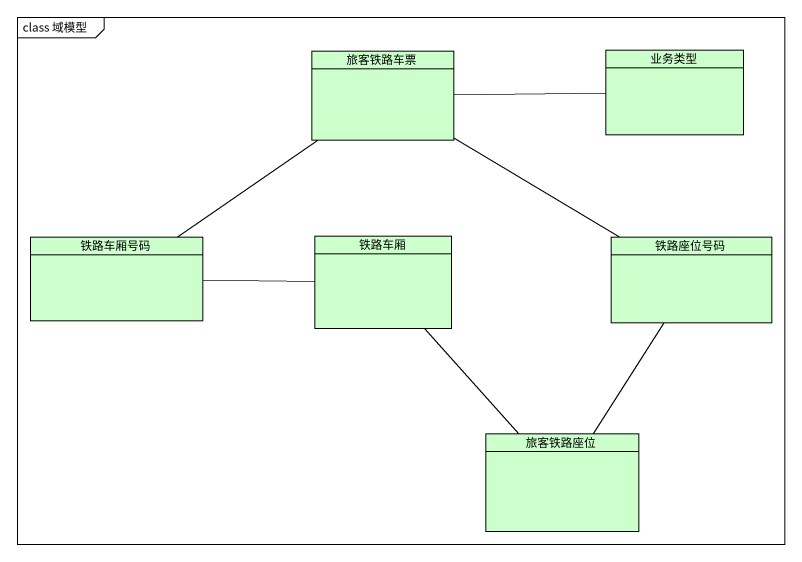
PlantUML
@startuml
mainframe class 域模型
hide circle
hide empty members
class 旅客铁路车票 #CCFFCC
class 业务类型 #CCFFCC
class 铁路车厢号码 #CCFFCC
class 铁路车厢 #CCFFCC
class 铁路座位号码 #CCFFCC
class 旅客铁路座位 #CCFFCC
旅客铁路车票 -right- 业务类型
旅客铁路车票 -- 铁路车厢号码
旅客铁路车票 -right- 铁路座位号码
铁路车厢号码 -right- 铁路车厢
铁路车厢 -- 旅客铁路座位
铁路座位号码 -- 旅客铁路座位
@enduml
